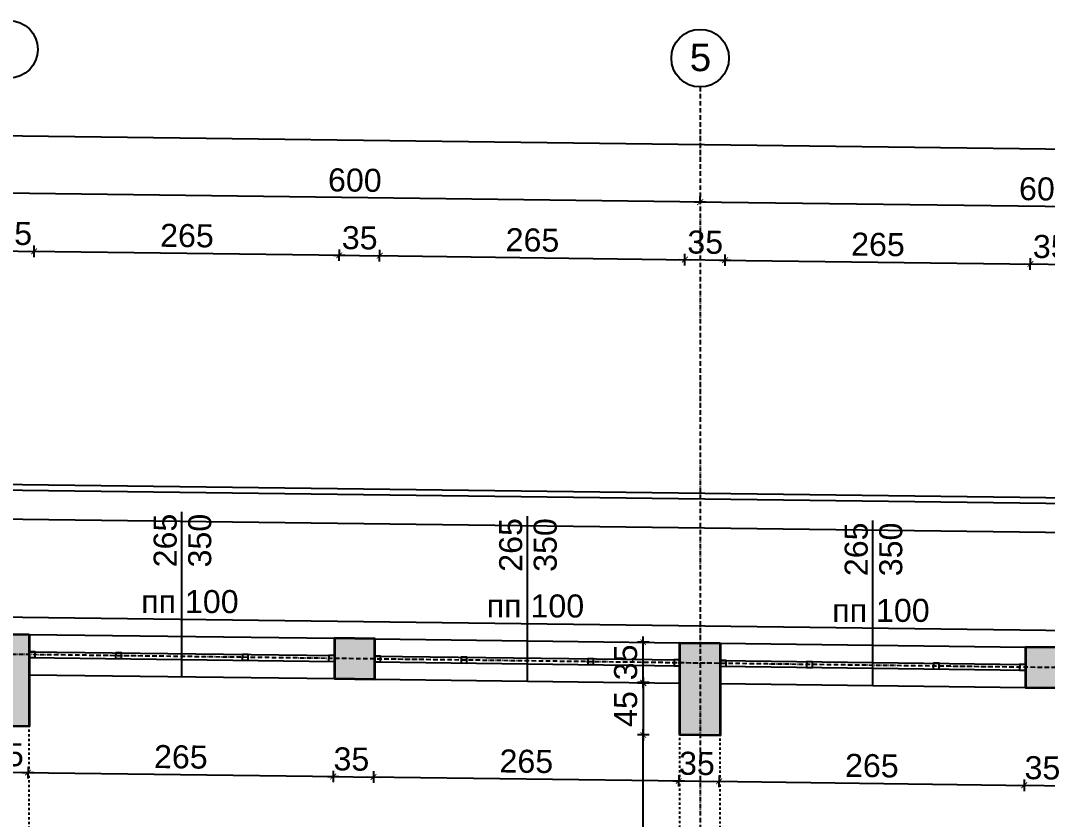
# Model space of a CAD drawing. Header units: inches. Extents: x -72385 to 39588, y -6525 to 66685.
# Drawn here: x -50175 to -49283, y 23940 to 24633 of the extents above; entities that cross this region are included whole.
import ezdxf

# ---------------------------------------------------------------- set-up
doc = ezdxf.new("R2010")
doc.units = ezdxf.units.IN
doc.header["$MEASUREMENT"] = 0
doc.linetypes.add('DashDot', pattern=[0.6, 0.4, -0.1, 0, -0.1])
doc.linetypes.add('Hidden', pattern=[0.4, 0.2, -0.2])
for name, color, linetype, lineweight in [('Изгледни линии', 253, 'Continuous', 25), ('Надписи коти външни', 252, 'Continuous', 25), ('Надписи коти вътрешни', 252, 'Continuous', 25), ('Надписи Оси', 252, 'Continuous', 25), ('Надписи прозорци', 252, 'Continuous', 25), ('Оси', 252, 'DashDot', 25), ('Прозорци', 251, 'Continuous', 25), ('Пунктир', 253, 'Hidden', 25), ('Разрезни линии', 7, 'Continuous', 35), ('Щрих стени', 254, 'Continuous', 25)]:
    doc.layers.add(name, color=color, linetype=linetype, lineweight=lineweight)
doc.styles.add('Arial Regular', font='arial.ttf')
doc.styles.get("Standard").update_dxf_attribs({"font": 'arial.ttf'})
doc.dimstyles.new('Annotative', dxfattribs={"dimscale": 0, "dimtxt": 20, "dimasz": 5, "dimexe": 5, "dimexo": 5, "dimgap": 5, "dimtad": 1, "dimdec": 0, "dimzin": 0, "dimdsep": 46, "dimtxsty": 'Standard', "dimblk": 'ARCHTICK', "dimcen": 5, "dimdle": 5, "dimadec": 0, "dimazin": 0, "dimtfac": 1, "dimtdec": 0, "dimtofl": 0, "dimtmove": 0, "dimatfit": 3, "dimldrblk": 'ARCHTICK', "dimfxl": 5, "dimfxlon": 1, "dimtolj": 1, "dimtzin": 0, "dimarcsym": 1})

# ---------------------------------------------------------------- blocks, each defined once
blk = doc.blocks.new('_ArchTick')
at = {"color": 0, "linetype": 'ByBlock', "const_width": 0.15}
blk.add_lwpolyline([(-0.5, -0.5), (0.5, 0.5)], dxfattribs=at)
blk = doc.blocks.new('*D2721')
at = {"layer": 'Defpoints', "color": 0, "ltscale": 50, "transparency": 16777216}
for p in [(-50202.34, 24065.56), (-50167.34, 24065.12), (-50168.42, 23980.21)]:
    blk.add_point(p, dxfattribs=at)
at = {"layer": 'Надписи коти вътрешни', "color": 0, "lineweight": -2, "ltscale": 50, "transparency": 16777216}
for p, q in [((-50203.35, 23985.65), (-50203.48, 23975.65)), ((-50208.42, 23980.72), (-50163.42, 23980.14)), ((-50168.35, 23985.21), (-50168.48, 23975.21))]:
    blk.add_line(p, q, dxfattribs=at)
at = {"layer": 'Надписи коти вътрешни', "color": 0, "lineweight": -2, "ltscale": 50, "transparency": 16777216, "xscale": 5, "yscale": 5, "zscale": 5}
for p, rotation in [((-50203.42, 23980.65), 179.2706286525581), ((-50168.42, 23980.21), 359.2706286525582)]:
    blk.add_blockref('_ArchTick', p, dxfattribs=dict(at, rotation=rotation))
at = {"layer": 'Надписи коти вътрешни', "color": 0, "ltscale": 50, "transparency": 16777216, "insert": (-50187.62, 23995.67), "char_height": 20, "attachment_point": 5, "rotation": 359.27063}
blk.add_mtext('\\A1;35', dxfattribs=at)
blk = doc.blocks.new('*D2722')
at = {"layer": 'Defpoints', "color": 0, "ltscale": 50, "transparency": 16777216}
for p in [(-50167.34, 24065.12), (-49902.34, 24061.74), (-49903.42, 23976.83)]:
    blk.add_point(p, dxfattribs=at)
at = {"layer": 'Надписи коти вътрешни', "color": 0, "lineweight": -2, "ltscale": 50, "transparency": 16777216}
for p, q in [((-50173.42, 23980.27), (-49898.42, 23976.77)), ((-50168.35, 23985.21), (-50168.48, 23975.21)), ((-49903.35, 23981.83), (-49903.48, 23971.83))]:
    blk.add_line(p, q, dxfattribs=at)
at = {"layer": 'Надписи коти вътрешни', "color": 0, "lineweight": -2, "ltscale": 50, "transparency": 16777216, "xscale": 5, "yscale": 5, "zscale": 5}
for p, rotation in [((-50168.42, 23980.21), 179.270628652547), ((-49903.42, 23976.83), 359.270628652547)]:
    blk.add_blockref('_ArchTick', p, dxfattribs=dict(at, rotation=rotation))
at = {"layer": 'Надписи коти вътрешни', "color": 0, "ltscale": 50, "transparency": 16777216, "insert": (-50035.72, 23993.73), "char_height": 20, "attachment_point": 5, "rotation": 359.27063}
blk.add_mtext('\\A1;265', dxfattribs=at)
blk = doc.blocks.new('*D2723')
at = {"layer": 'Defpoints', "color": 0, "ltscale": 50, "transparency": 16777216}
for p in [(-49902.34, 24061.74), (-49867.34, 24061.3), (-49868.42, 23976.39)]:
    blk.add_point(p, dxfattribs=at)
at = {"layer": 'Надписи коти вътрешни', "color": 0, "lineweight": -2, "ltscale": 50, "transparency": 16777216}
for p, q in [((-49908.42, 23976.9), (-49863.42, 23976.32)), ((-49903.35, 23981.83), (-49903.48, 23971.83)), ((-49868.35, 23981.39), (-49868.48, 23971.39))]:
    blk.add_line(p, q, dxfattribs=at)
at = {"layer": 'Надписи коти вътрешни', "color": 0, "lineweight": -2, "ltscale": 50, "transparency": 16777216, "xscale": 5, "yscale": 5, "zscale": 5}
for p, rotation in [((-49903.42, 23976.83), 179.2706286525581), ((-49868.42, 23976.39), 359.2706286525582)]:
    blk.add_blockref('_ArchTick', p, dxfattribs=dict(at, rotation=rotation))
at = {"layer": 'Надписи коти вътрешни', "color": 0, "ltscale": 50, "transparency": 16777216, "insert": (-49887.62, 23991.85), "char_height": 20, "attachment_point": 5, "rotation": 359.27063}
blk.add_mtext('\\A1;35', dxfattribs=at)
blk = doc.blocks.new('*D2724')
at = {"layer": 'Defpoints', "color": 0, "ltscale": 50, "transparency": 16777216}
for p in [(-49867.34, 24061.3), (-49602.34, 24057.92), (-49603.42, 23973.01)]:
    blk.add_point(p, dxfattribs=at)
at = {"layer": 'Надписи коти вътрешни', "color": 0, "lineweight": -2, "ltscale": 50, "transparency": 16777216}
for p, q in [((-49868.35, 23981.39), (-49868.48, 23971.39)), ((-49603.35, 23978.01), (-49603.48, 23968.01)), ((-49873.42, 23976.45), (-49598.42, 23972.95))]:
    blk.add_line(p, q, dxfattribs=at)
at = {"layer": 'Надписи коти вътрешни', "color": 0, "lineweight": -2, "ltscale": 50, "transparency": 16777216, "xscale": 5, "yscale": 5, "zscale": 5}
for p, rotation in [((-49868.42, 23976.39), 179.270628652547), ((-49603.42, 23973.01), 359.270628652547)]:
    blk.add_blockref('_ArchTick', p, dxfattribs=dict(at, rotation=rotation))
at = {"layer": 'Надписи коти вътрешни', "color": 0, "ltscale": 50, "transparency": 16777216, "insert": (-49735.72, 23989.91), "char_height": 20, "attachment_point": 5, "rotation": 359.27063}
blk.add_mtext('\\A1;265', dxfattribs=at)
blk = doc.blocks.new('*D2725')
at = {"layer": 'Defpoints', "color": 0, "ltscale": 50, "transparency": 16777216}
for p in [(-49602.34, 24057.92), (-49567.34, 24057.48), (-49568.42, 23972.57)]:
    blk.add_point(p, dxfattribs=at)
at = {"layer": 'Надписи коти вътрешни', "color": 0, "lineweight": -2, "ltscale": 50, "transparency": 16777216}
for p, q in [((-49603.35, 23978.01), (-49603.48, 23968.01)), ((-49568.35, 23977.57), (-49568.48, 23967.57)), ((-49608.42, 23973.08), (-49563.42, 23972.5))]:
    blk.add_line(p, q, dxfattribs=at)
at = {"layer": 'Надписи коти вътрешни', "color": 0, "lineweight": -2, "ltscale": 50, "transparency": 16777216, "xscale": 5, "yscale": 5, "zscale": 5}
for p, rotation in [((-49603.42, 23973.01), 179.2706286525581), ((-49568.42, 23972.57), 359.2706286525582)]:
    blk.add_blockref('_ArchTick', p, dxfattribs=dict(at, rotation=rotation))
at = {"layer": 'Надписи коти вътрешни', "color": 0, "ltscale": 50, "transparency": 16777216, "insert": (-49587.62, 23988.03), "char_height": 20, "attachment_point": 5, "rotation": 359.27063}
blk.add_mtext('\\A1;35', dxfattribs=at)
blk = doc.blocks.new('*D2726')
at = {"layer": 'Defpoints', "color": 0, "ltscale": 50, "transparency": 16777216}
for p in [(-49567.34, 24057.48), (-49302.34, 24054.1), (-49303.42, 23969.19)]:
    blk.add_point(p, dxfattribs=at)
at = {"layer": 'Надписи коти вътрешни', "color": 0, "lineweight": -2, "ltscale": 50, "transparency": 16777216}
for p, q in [((-49568.35, 23977.57), (-49568.48, 23967.57)), ((-49573.42, 23972.63), (-49298.42, 23969.13)), ((-49303.35, 23974.19), (-49303.48, 23964.19))]:
    blk.add_line(p, q, dxfattribs=at)
at = {"layer": 'Надписи коти вътрешни', "color": 0, "lineweight": -2, "ltscale": 50, "transparency": 16777216, "xscale": 5, "yscale": 5, "zscale": 5}
for p, rotation in [((-49568.42, 23972.57), 179.270628652547), ((-49303.42, 23969.19), 359.270628652547)]:
    blk.add_blockref('_ArchTick', p, dxfattribs=dict(at, rotation=rotation))
at = {"layer": 'Надписи коти вътрешни', "color": 0, "ltscale": 50, "transparency": 16777216, "insert": (-49435.72, 23986.09), "char_height": 20, "attachment_point": 5, "rotation": 359.27063}
blk.add_mtext('\\A1;265', dxfattribs=at)
blk = doc.blocks.new('*D2727')
at = {"layer": 'Defpoints', "color": 0, "ltscale": 50, "transparency": 16777216}
for p in [(-49302.34, 24054.1), (-49267.34, 24053.66), (-49268.42, 23968.75)]:
    blk.add_point(p, dxfattribs=at)
at = {"layer": 'Надписи коти вътрешни', "color": 0, "lineweight": -2, "ltscale": 50, "transparency": 16777216}
for p, q in [((-49308.42, 23969.26), (-49263.42, 23968.68)), ((-49303.35, 23974.19), (-49303.48, 23964.19)), ((-49268.35, 23973.75), (-49268.48, 23963.75))]:
    blk.add_line(p, q, dxfattribs=at)
at = {"layer": 'Надписи коти вътрешни', "color": 0, "lineweight": -2, "ltscale": 50, "transparency": 16777216, "xscale": 5, "yscale": 5, "zscale": 5}
for p, rotation in [((-49303.42, 23969.19), 179.2706286525581), ((-49268.42, 23968.75), 359.2706286525582)]:
    blk.add_blockref('_ArchTick', p, dxfattribs=dict(at, rotation=rotation))
at = {"layer": 'Надписи коти вътрешни', "color": 0, "ltscale": 50, "transparency": 16777216, "insert": (-49287.62, 23984.21), "char_height": 20, "attachment_point": 5, "rotation": 359.27063}
blk.add_mtext('\\A1;35', dxfattribs=at)
blk = doc.blocks.new('*D2741')
at = {"layer": 'Defpoints', "color": 0, "ltscale": 50, "transparency": 16777216}
for p in [(-49634.22, 24012.85), (-49597.24, 24012.85), (-49597.24, 23520.27)]:
    blk.add_point(p, dxfattribs=at)
at = {"layer": 'Надписи коти вътрешни', "color": 0, "lineweight": -2, "ltscale": 50, "transparency": 16777216}
for p, q in [((-49629.22, 24012.85), (-49639.22, 24012.85)), ((-49634.22, 23515.27), (-49634.22, 24017.85)), ((-49629.22, 23520.27), (-49639.22, 23520.27))]:
    blk.add_line(p, q, dxfattribs=at)
at = {"layer": 'Надписи коти вътрешни', "color": 0, "lineweight": -2, "ltscale": 50, "transparency": 16777216, "xscale": 5, "yscale": 5, "zscale": 5}
for p, rotation in [((-49634.22, 24012.85), 90), ((-49634.22, 23520.27), 270)]:
    blk.add_blockref('_ArchTick', p, dxfattribs=dict(at, rotation=rotation))
at = {"layer": 'Надписи коти вътрешни', "color": 0, "ltscale": 50, "transparency": 16777216, "insert": (-49649.44, 23766.56), "char_height": 20, "attachment_point": 5, "rotation": 90}
blk.add_mtext('\\A1;493', dxfattribs=at)
blk = doc.blocks.new('*D2742')
at = {"layer": 'Defpoints', "color": 0, "ltscale": 50, "transparency": 16777216}
for p in [(-49597.24, 24057.86), (-49634.22, 24012.85), (-49597.24, 24012.85)]:
    blk.add_point(p, dxfattribs=at)
at = {"layer": 'Надписи коти вътрешни', "color": 0, "lineweight": -2, "ltscale": 50, "transparency": 16777216}
for p, q in [((-49629.22, 24057.86), (-49639.22, 24057.86)), ((-49634.22, 24062.86), (-49634.22, 24007.85)), ((-49629.22, 24012.85), (-49639.22, 24012.85))]:
    blk.add_line(p, q, dxfattribs=at)
at = {"layer": 'Надписи коти вътрешни', "color": 0, "lineweight": -2, "ltscale": 50, "transparency": 16777216, "xscale": 5, "yscale": 5, "zscale": 5}
for p, rotation in [((-49634.22, 24057.86), 90), ((-49634.22, 24012.85), 270)]:
    blk.add_blockref('_ArchTick', p, dxfattribs=dict(at, rotation=rotation))
at = {"layer": 'Надписи коти вътрешни', "color": 0, "ltscale": 50, "transparency": 16777216, "insert": (-49649.39, 24035.36), "char_height": 20, "attachment_point": 5, "rotation": 90}
blk.add_mtext('\\A1;45', dxfattribs=at)
blk = doc.blocks.new('*D5690')
at = {"layer": 'Defpoints', "color": 0, "ltscale": 50, "transparency": 16777216}
for p in [(-50163.1, 24432.59), (-50202.34, 24100.56), (-50167.34, 24100.12)]:
    blk.add_point(p, dxfattribs=at)
at = {"layer": 'Надписи коти външни', "color": 0, "lineweight": -2, "ltscale": 50, "transparency": 16777216}
for p, q in [((-50203.1, 24433.1), (-50158.11, 24432.53)), ((-50198.17, 24428.04), (-50198.04, 24438.04)), ((-50163.17, 24427.59), (-50163.04, 24437.59))]:
    blk.add_line(p, q, dxfattribs=at)
at = {"layer": 'Надписи коти външни', "color": 0, "lineweight": -2, "ltscale": 50, "transparency": 16777216, "xscale": 5, "yscale": 5, "zscale": 5}
for p, rotation in [((-50198.1, 24433.04), 179.2706286525463), ((-50163.1, 24432.59), 359.2706286525462)]:
    blk.add_blockref('_ArchTick', p, dxfattribs=dict(at, rotation=rotation))
at = {"layer": 'Надписи коти външни', "color": 0, "ltscale": 50, "transparency": 16777216, "insert": (-50180.41, 24448.03), "char_height": 20, "attachment_point": 5, "rotation": 359.27063}
blk.add_mtext('\\A1;35', dxfattribs=at)
blk = doc.blocks.new('*D5691')
at = {"layer": 'Defpoints', "color": 0, "ltscale": 50, "transparency": 16777216}
for p in [(-49898.1, 24429.22), (-50167.34, 24100.12), (-49902.34, 24096.74)]:
    blk.add_point(p, dxfattribs=at)
at = {"layer": 'Надписи коти външни', "color": 0, "lineweight": -2, "ltscale": 50, "transparency": 16777216}
for p, q in [((-50168.1, 24432.66), (-49893.11, 24429.15)), ((-50163.17, 24427.59), (-50163.04, 24437.59)), ((-49898.17, 24424.22), (-49898.04, 24434.22))]:
    blk.add_line(p, q, dxfattribs=at)
at = {"layer": 'Надписи коти външни', "color": 0, "lineweight": -2, "ltscale": 50, "transparency": 16777216, "xscale": 5, "yscale": 5, "zscale": 5}
for p, rotation in [((-50163.1, 24432.59), 179.2706286525486), ((-49898.1, 24429.22), 359.2706286525486)]:
    blk.add_blockref('_ArchTick', p, dxfattribs=dict(at, rotation=rotation))
at = {"layer": 'Надписи коти външни', "color": 0, "ltscale": 50, "transparency": 16777216, "insert": (-50030.41, 24446.12), "char_height": 20, "attachment_point": 5, "rotation": 359.27063}
blk.add_mtext('\\A1;265', dxfattribs=at)
blk = doc.blocks.new('*D5692')
at = {"layer": 'Defpoints', "color": 0, "ltscale": 50, "transparency": 16777216}
for p in [(-49863.1, 24428.77), (-49902.34, 24096.74), (-49867.34, 24096.3)]:
    blk.add_point(p, dxfattribs=at)
at = {"layer": 'Надписи коти външни', "color": 0, "lineweight": -2, "ltscale": 50, "transparency": 16777216}
for p, q in [((-49898.17, 24424.22), (-49898.04, 24434.22)), ((-49863.17, 24423.77), (-49863.04, 24433.77)), ((-49903.1, 24429.28), (-49858.11, 24428.71))]:
    blk.add_line(p, q, dxfattribs=at)
at = {"layer": 'Надписи коти външни', "color": 0, "lineweight": -2, "ltscale": 50, "transparency": 16777216, "xscale": 5, "yscale": 5, "zscale": 5}
for p, rotation in [((-49898.1, 24429.22), 179.2706286525522), ((-49863.1, 24428.77), 359.2706286525522)]:
    blk.add_blockref('_ArchTick', p, dxfattribs=dict(at, rotation=rotation))
at = {"layer": 'Надписи коти външни', "color": 0, "ltscale": 50, "transparency": 16777216, "insert": (-49880.41, 24444.21), "char_height": 20, "attachment_point": 5, "rotation": 359.27063}
blk.add_mtext('\\A1;35', dxfattribs=at)
blk = doc.blocks.new('*D5701')
at = {"layer": 'Defpoints', "color": 0, "ltscale": 50, "transparency": 16777216}
for p in [(-49598.1, 24425.4), (-49867.34, 24096.3), (-49602.34, 24092.93)]:
    blk.add_point(p, dxfattribs=at)
at = {"layer": 'Надписи коти външни', "color": 0, "lineweight": -2, "ltscale": 50, "transparency": 16777216}
for p, q in [((-49863.17, 24423.77), (-49863.04, 24433.77)), ((-49868.1, 24428.84), (-49593.11, 24425.34)), ((-49598.17, 24420.4), (-49598.04, 24430.4))]:
    blk.add_line(p, q, dxfattribs=at)
at = {"layer": 'Надписи коти външни', "color": 0, "lineweight": -2, "ltscale": 50, "transparency": 16777216, "xscale": 5, "yscale": 5, "zscale": 5}
for p, rotation in [((-49863.1, 24428.77), 179.270628652547), ((-49598.1, 24425.4), 359.270628652547)]:
    blk.add_blockref('_ArchTick', p, dxfattribs=dict(at, rotation=rotation))
at = {"layer": 'Надписи коти външни', "color": 0, "ltscale": 50, "transparency": 16777216, "insert": (-49730.41, 24442.3), "char_height": 20, "attachment_point": 5, "rotation": 359.27063}
blk.add_mtext('\\A1;265', dxfattribs=at)
blk = doc.blocks.new('*D5702')
at = {"layer": 'Defpoints', "color": 0, "ltscale": 50, "transparency": 16777216}
for p in [(-49563.1, 24424.95), (-49602.34, 24092.93), (-49567.34, 24092.48)]:
    blk.add_point(p, dxfattribs=at)
at = {"layer": 'Надписи коти външни', "color": 0, "lineweight": -2, "ltscale": 50, "transparency": 16777216}
for p, q in [((-49603.1, 24425.46), (-49558.11, 24424.89)), ((-49598.17, 24420.4), (-49598.04, 24430.4)), ((-49563.17, 24419.95), (-49563.04, 24429.95))]:
    blk.add_line(p, q, dxfattribs=at)
at = {"layer": 'Надписи коти външни', "color": 0, "lineweight": -2, "ltscale": 50, "transparency": 16777216, "xscale": 5, "yscale": 5, "zscale": 5}
for p, rotation in [((-49598.1, 24425.4), 179.2706286525284), ((-49563.1, 24424.95), 359.2706286525284)]:
    blk.add_blockref('_ArchTick', p, dxfattribs=dict(at, rotation=rotation))
at = {"layer": 'Надписи коти външни', "color": 0, "ltscale": 50, "transparency": 16777216, "insert": (-49580.41, 24440.39), "char_height": 20, "attachment_point": 5, "rotation": 359.27063}
blk.add_mtext('\\A1;35', dxfattribs=at)
blk = doc.blocks.new('*D5703')
at = {"layer": 'Defpoints', "color": 0, "ltscale": 50, "transparency": 16777216}
for p in [(-49298.1, 24421.58), (-49567.34, 24092.48), (-49302.34, 24089.11)]:
    blk.add_point(p, dxfattribs=at)
at = {"layer": 'Надписи коти външни', "color": 0, "lineweight": -2, "ltscale": 50, "transparency": 16777216}
for p, q in [((-49568.1, 24425.02), (-49293.11, 24421.52)), ((-49563.17, 24419.95), (-49563.04, 24429.95)), ((-49298.17, 24416.58), (-49298.04, 24426.58))]:
    blk.add_line(p, q, dxfattribs=at)
at = {"layer": 'Надписи коти външни', "color": 0, "lineweight": -2, "ltscale": 50, "transparency": 16777216, "xscale": 5, "yscale": 5, "zscale": 5}
for p, rotation in [((-49563.1, 24424.95), 179.2706286525486), ((-49298.1, 24421.58), 359.2706286525486)]:
    blk.add_blockref('_ArchTick', p, dxfattribs=dict(at, rotation=rotation))
at = {"layer": 'Надписи коти външни', "color": 0, "ltscale": 50, "transparency": 16777216, "insert": (-49430.41, 24438.48), "char_height": 20, "attachment_point": 5, "rotation": 359.27063}
blk.add_mtext('\\A1;265', dxfattribs=at)
blk = doc.blocks.new('*D5704')
at = {"layer": 'Defpoints', "color": 0, "ltscale": 50, "transparency": 16777216}
for p in [(-49263.1, 24421.13), (-49302.34, 24089.11), (-49267.34, 24088.66)]:
    blk.add_point(p, dxfattribs=at)
at = {"layer": 'Надписи коти външни', "color": 0, "lineweight": -2, "ltscale": 50, "transparency": 16777216}
for p, q in [((-49298.17, 24416.58), (-49298.04, 24426.58)), ((-49263.17, 24416.13), (-49263.04, 24426.13)), ((-49303.1, 24421.64), (-49258.11, 24421.07))]:
    blk.add_line(p, q, dxfattribs=at)
at = {"layer": 'Надписи коти външни', "color": 0, "lineweight": -2, "ltscale": 50, "transparency": 16777216, "xscale": 5, "yscale": 5, "zscale": 5}
for p, rotation in [((-49298.1, 24421.58), 179.2706286525403), ((-49263.1, 24421.13), 359.2706286525403)]:
    blk.add_blockref('_ArchTick', p, dxfattribs=dict(at, rotation=rotation))
at = {"layer": 'Надписи коти външни', "color": 0, "ltscale": 50, "transparency": 16777216, "insert": (-49280.41, 24436.57), "char_height": 20, "attachment_point": 5, "rotation": 359.27063}
blk.add_mtext('\\A1;35', dxfattribs=at)
blk = doc.blocks.new('*D5779')
at = {"layer": 'Defpoints', "color": 0, "ltscale": 50, "transparency": 16777216}
for p in [(-49584.84, 24475.23), (-49584.84, 24475.23), (-48984.84, 24467.6)]:
    blk.add_point(p, dxfattribs=at)
at = {"layer": 'Надписи коти външни', "color": 0, "lineweight": -2, "ltscale": 50, "transparency": 16777216}
for p, q in [((-49584.84, 24475.23), (-49584.77, 24480.23)), ((-48979.84, 24467.53), (-49589.84, 24475.3)), ((-48984.84, 24467.6), (-48984.77, 24472.6))]:
    blk.add_line(p, q, dxfattribs=at)
at = {"layer": 'Надписи коти външни', "color": 0, "lineweight": -2, "ltscale": 50, "transparency": 16777216, "xscale": 5, "yscale": 5, "zscale": 5}
for p, rotation in [((-49584.84, 24475.23), 179.2706286525473), ((-48984.84, 24467.6), 359.2706286525473)]:
    blk.add_blockref('_ArchTick', p, dxfattribs=dict(at, rotation=rotation))
at = {"layer": 'Надписи коти външни', "color": 0, "ltscale": 50, "transparency": 16777216, "insert": (-49284.64, 24486.62), "char_height": 20, "attachment_point": 5, "rotation": 359.27063}
blk.add_mtext('\\A1;600', dxfattribs=at)
blk = doc.blocks.new('*D5756')
at = {"layer": 'Defpoints', "color": 0, "ltscale": 50, "transparency": 16777216}
for p in [(-50184.84, 24482.87), (-50184.84, 24482.87), (-49584.84, 24475.23)]:
    blk.add_point(p, dxfattribs=at)
at = {"layer": 'Надписи коти външни', "color": 0, "lineweight": -2, "ltscale": 50, "transparency": 16777216}
for p, q in [((-50184.84, 24482.87), (-50184.77, 24487.87)), ((-49579.84, 24475.17), (-50189.84, 24482.94)), ((-49584.84, 24475.23), (-49584.77, 24480.23))]:
    blk.add_line(p, q, dxfattribs=at)
at = {"layer": 'Надписи коти външни', "color": 0, "lineweight": -2, "ltscale": 50, "transparency": 16777216, "xscale": 5, "yscale": 5, "zscale": 5}
for p, rotation in [((-50184.84, 24482.87), 179.2706286525466), ((-49584.84, 24475.23), 359.2706286525466)]:
    blk.add_blockref('_ArchTick', p, dxfattribs=dict(at, rotation=rotation))
at = {"layer": 'Надписи коти външни', "color": 0, "ltscale": 50, "transparency": 16777216, "insert": (-49884.64, 24494.26), "char_height": 20, "attachment_point": 5, "rotation": 359.27063}
blk.add_mtext('\\A1;600', dxfattribs=at)
blk = doc.blocks.new('*D5760')
at = {"layer": 'Defpoints', "color": 0, "ltscale": 50, "transparency": 16777216}
for p in [(-40216.83, 24405.98), (-52317.34, 24127.49), (-40222.34, 23973.51)]:
    blk.add_point(p, dxfattribs=at)
at = {"layer": 'Надписи коти външни', "color": 0, "lineweight": -2, "ltscale": 50, "transparency": 16777216}
for p, q in [((-52316.83, 24560.02), (-40211.83, 24405.91)), ((-52311.9, 24554.95), (-52311.77, 24564.95)), ((-40216.9, 24400.98), (-40216.77, 24410.98))]:
    blk.add_line(p, q, dxfattribs=at)
at = {"layer": 'Надписи коти външни', "color": 0, "lineweight": -2, "ltscale": 50, "transparency": 16777216, "xscale": 5, "yscale": 5, "zscale": 5}
for p, rotation in [((-52311.83, 24559.95), 179.2706286525472), ((-40216.83, 24405.98), 359.2706286525473)]:
    blk.add_blockref('_ArchTick', p, dxfattribs=dict(at, rotation=rotation))
at = {"layer": 'Надписи коти външни', "color": 0, "ltscale": 50, "transparency": 16777216, "insert": (-46264.14, 24498.18), "char_height": 20, "attachment_point": 5, "rotation": 359.27063}
blk.add_mtext('\\A1;12095', dxfattribs=at)
blk = doc.blocks.new('*D7311')
at = {"layer": 'Defpoints', "color": 0, "ltscale": 10, "transparency": 16777216}
for p in [(-49634.22, 24093.33), (-49597.24, 24093.33), (-49597.24, 24058.33)]:
    blk.add_point(p, dxfattribs=at)
at = {"layer": 'Надписи коти вътрешни', "color": 0, "lineweight": -2, "ltscale": 10, "transparency": 16777216}
for p, q in [((-49629.22, 24093.33), (-49639.22, 24093.33)), ((-49634.22, 24053.33), (-49634.22, 24098.33)), ((-49629.22, 24058.33), (-49639.22, 24058.33))]:
    blk.add_line(p, q, dxfattribs=at)
at = {"layer": 'Надписи коти вътрешни', "color": 0, "lineweight": -2, "ltscale": 10, "transparency": 16777216, "xscale": 5, "yscale": 5, "zscale": 5}
for p, rotation in [((-49634.22, 24093.33), 90), ((-49634.22, 24058.33), 270)]:
    blk.add_blockref('_ArchTick', p, dxfattribs=dict(at, rotation=rotation))
at = {"layer": 'Надписи коти вътрешни', "color": 0, "ltscale": 10, "transparency": 16777216, "insert": (-49649.44, 24075.83), "char_height": 20, "attachment_point": 5, "rotation": 90}
blk.add_mtext('\\A1;35', dxfattribs=at)

msp = doc.modelspace()

# ---------------------------------------------------------------- hatches: boundary and pattern name
at = {"layer": 'Щрих стени', "ltscale": 10}
h = msp.add_hatch(color=256, dxfattribs=at)
h.dxf.hatch_style = 1
h.paths.add_polyline_path([(-48667.34, 24081.02), (-48702.34, 24081.47), (-48702.34, 24046.47), (-48667.34, 24046.02)])
h.paths.add_polyline_path([(-48967.34, 24084.84), (-49002.34, 24085.29), (-49002.34, 24005.28), (-48967.34, 24004.84)])
h.paths.add_polyline_path([(-49267.34, 24088.66), (-49302.34, 24089.11), (-49302.34, 24054.1), (-49267.34, 24053.66)])
h.paths.add_polyline_path([(-49567.34, 24092.48), (-49602.34, 24092.93), (-49602.34, 24012.92), (-49567.34, 24012.47)])
h.paths.add_polyline_path([(-49867.34, 24096.3), (-49902.34, 24096.74), (-49902.34, 24061.74), (-49867.34, 24061.3)])
h.paths.add_polyline_path([(-50167.34, 24100.12), (-50202.34, 24100.56), (-50202.34, 24020.56), (-50167.34, 24020.11)])
h.paths.add_polyline_path([(-50467.34, 24103.94), (-50502.34, 24104.38), (-50502.34, 24069.38), (-50467.34, 24068.93)])

# ---------------------------------------------------------------- linework, layer by layer
at = {"layer": 'Изгледни линии', "ltscale": 50}
for p, q in [((-51397.34, 24245.79), (-46864.84, 24188.09)), ((-51392.34, 24240.72), (-46869.84, 24183.15)), ((-51367.34, 24215.4), (-46869.84, 24158.15)), ((-51382.34, 24130.59), (-46754.83, 24071.68)), ((-50167.34, 24100.12), (-49902.34, 24096.74)), ((-49867.34, 24096.3), (-49602.34, 24092.93)), ((-49567.34, 24092.48), (-49302.34, 24089.11)), ((-50167.34, 24065.12), (-49902.34, 24061.74)), ((-49867.34, 24061.3), (-49602.34, 24057.92)), ((-49567.34, 24057.48), (-49302.34, 24054.1))]:
    msp.add_line(p, q, dxfattribs=at)
at = {"layer": 'Надписи Оси', "ltscale": 50}
for centre in [(-50184.84, 24607.88), (-49584.84, 24600.24)]:
    msp.add_circle(centre, 25, dxfattribs=at)
at = {"layer": 'Надписи прозорци', "ltscale": 50}
for p, q in [((-50034.84, 24063.43), (-50034.84, 24206.58)), ((-49734.84, 24059.61), (-49734.84, 24202.76)), ((-49434.84, 24055.79), (-49434.84, 24198.94))]:
    msp.add_line(p, q, dxfattribs=at)
at = {"layer": 'Оси', "ltscale": 10}
for p, q in [((-49584.84, 24575.24), (-49584.84, 21775.02)), ((-39839.84, 23951.14), (-52799.84, 24116.13))]:
    msp.add_line(p, q, dxfattribs=at)
at = {"layer": 'Прозорци', "ltscale": 50}
for p, q in [((-50167.34, 24085.12), (-49902.34, 24081.74)), ((-50167.34, 24080.12), (-49902.34, 24076.74)), ((-49867.34, 24081.3), (-49602.34, 24077.92)), ((-49867.34, 24076.3), (-49602.34, 24072.92)), ((-49567.34, 24077.48), (-49302.34, 24074.11)), ((-49567.34, 24072.48), (-49302.34, 24069.1))]:
    msp.add_line(p, q, dxfattribs=at)
for points in [[(-50167.34, 24080.12), (-50162.34, 24080.05), (-50162.27, 24085.05), (-50167.27, 24085.12), (-50167.34, 24080.12)], [(-50092.35, 24079.16), (-50087.35, 24079.1), (-50087.29, 24084.1), (-50092.29, 24084.16), (-50092.35, 24079.16)], [(-49982.39, 24077.76), (-49977.39, 24077.7), (-49977.33, 24082.7), (-49982.32, 24082.76), (-49982.39, 24077.76)], [(-49907.4, 24076.81), (-49902.4, 24076.75), (-49902.34, 24081.75), (-49907.34, 24081.81), (-49907.4, 24076.81)], [(-49867.34, 24076.3), (-49862.34, 24076.23), (-49862.27, 24081.23), (-49867.27, 24081.3), (-49867.34, 24076.3)], [(-49792.35, 24075.34), (-49787.35, 24075.28), (-49787.29, 24080.28), (-49792.29, 24080.34), (-49792.35, 24075.34)], [(-49682.39, 24073.94), (-49677.39, 24073.88), (-49677.33, 24078.88), (-49682.32, 24078.94), (-49682.39, 24073.94)], [(-49607.4, 24072.99), (-49602.4, 24072.93), (-49602.34, 24077.93), (-49607.34, 24077.99), (-49607.4, 24072.99)], [(-49567.34, 24072.48), (-49562.34, 24072.41), (-49562.27, 24077.41), (-49567.27, 24077.48), (-49567.34, 24072.48)], [(-49492.35, 24071.52), (-49487.35, 24071.46), (-49487.29, 24076.46), (-49492.29, 24076.52), (-49492.35, 24071.52)], [(-49382.39, 24070.12), (-49377.39, 24070.06), (-49377.33, 24075.06), (-49382.32, 24075.12), (-49382.39, 24070.12)], [(-49307.4, 24069.17), (-49302.4, 24069.11), (-49302.34, 24074.11), (-49307.34, 24074.17), (-49307.4, 24069.17)]]:
    msp.add_lwpolyline(points, dxfattribs=at)
at = {"layer": 'Пунктир', "ltscale": 10}
for p, q in [((-50167.34, 23527.52), (-50167.34, 24020.11)), ((-49602.34, 23520.33), (-49602.34, 24012.92)), ((-49567.34, 23519.89), (-49567.34, 24012.47))]:
    msp.add_line(p, q, dxfattribs=at)
at = {"layer": 'Разрезни линии', "ltscale": 50}
for p, q in [((-50202.34, 24100.56), (-50167.34, 24100.12)), ((-50167.34, 24100.12), (-50167.34, 24020.11)), ((-49602.34, 24092.93), (-49567.34, 24092.48)), ((-49602.34, 24012.92), (-49602.34, 24092.93)), ((-49567.34, 24092.48), (-49567.34, 24012.47)), ((-50167.34, 24020.11), (-50202.34, 24020.56)), ((-49567.34, 24012.47), (-49602.34, 24012.92))]:
    msp.add_line(p, q, dxfattribs=at)
for points in [[(-49902.34, 24096.74), (-49902.34, 24061.74), (-49867.34, 24061.3), (-49867.34, 24096.3)], [(-49302.34, 24089.11), (-49302.34, 24054.1), (-49267.34, 24053.66), (-49267.34, 24088.66)]]:
    msp.add_lwpolyline(points, close=True, dxfattribs=at)

# ---------------------------------------------------------------- texts
at = {"layer": 'Надписи Оси', "ltscale": 100, "insert": (-49598.16, 24612.96), "char_height": 24, "width": 27.2128, "attachment_point": 1, "style": 'Arial Regular'}
msp.add_mtext('\\pxqc;5', dxfattribs=at)
at = {"layer": 'Надписи прозорци', "ltscale": 100, "char_height": 20, "width": 180.4891, "attachment_point": 1, "rotation": 90, "style": 'Arial Regular'}
for s, insert in [('265', (-50059.35, 24158.29)), ('350', (-50029.35, 24158.21)), ('265', (-49759.35, 24154.47)), ('350', (-49729.35, 24154.39)), ('265', (-49459.35, 24150.65)), ('350', (-49429.35, 24150.57))]:
    msp.add_mtext(s, dxfattribs=dict(at, insert=insert))
at = {"layer": 'Надписи прозорци', "ltscale": 100, "char_height": 20, "width": 180.4891, "attachment_point": 1, "style": 'Arial Regular'}
for insert in [(-50070.15, 24138.62), (-49770.15, 24134.8), (-49470.15, 24130.99)]:
    msp.add_mtext('пп 100', dxfattribs=dict(at, insert=insert))

# ---------------------------------------------------------------- dimensions: what is measured, and where the dimension line sits
at = {"layer": 'Надписи коти външни', "ltscale": 50}
dim = msp.add_aligned_dim(p1=(-52317.34, 24127.49), p2=(-40222.34, 23973.51), distance=432.5, text='12095', dimstyle='Annotative', override={"dimscale": 0, "dimtix": 0, "dimtofl": 0, "dimtmove": 0, "dimatfit": 3}, dxfattribs=at)
dim.commit()
dim.dimension.update_dxf_attribs({"geometry": '*D5760', "text_midpoint": (-46264.14, 24498.18)})
for p1, p2, distance, picture, middle in [((-49584.84, 24475.23), (-50184.84, 24482.87), 0, '*D5756', (-49884.64, 24494.26)), ((-48984.84, 24467.6), (-49584.84, 24475.23), 0, '*D5779', (-49284.64, 24486.62)), ((-50167.34, 24100.12), (-49902.34, 24096.74), 332.5, '*D5691', (-50030.41, 24446.12)), ((-49867.34, 24096.3), (-49602.34, 24092.93), 332.5, '*D5701', (-49730.41, 24442.3)), ((-49567.34, 24092.48), (-49302.34, 24089.11), 332.5, '*D5703', (-49430.41, 24438.48))]:
    dim = msp.add_aligned_dim(p1=p1, p2=p2, distance=distance, dimstyle='Annotative', override={"dimscale": 0, "dimtix": 0, "dimtofl": 0, "dimtmove": 0, "dimatfit": 3}, dxfattribs=at)
    dim.commit()
    dim.dimension.update_dxf_attribs({"geometry": picture, "text_midpoint": middle})
for base, p1, p2, picture, middle in [((-50163.1, 24432.59), (-50202.34, 24100.56), (-50167.34, 24100.12), '*D5690', (-50180.6, 24432.81)), ((-49863.1, 24428.77), (-49902.34, 24096.74), (-49867.34, 24096.3), '*D5692', (-49880.6, 24429)), ((-49563.1, 24424.95), (-49602.34, 24092.93), (-49567.34, 24092.48), '*D5702', (-49580.6, 24425.18)), ((-49263.1, 24421.13), (-49302.34, 24089.11), (-49267.34, 24088.66), '*D5704', (-49280.6, 24421.36))]:
    dim = msp.add_linear_dim(base=base, p1=p1, p2=p2, angle=359.27063, dimstyle='Annotative', override={"dimscale": 0, "dimtix": 0, "dimtofl": 0, "dimtmove": 0, "dimatfit": 3}, dxfattribs=at)
    dim.commit()
    dim.dimension.update_dxf_attribs({"geometry": picture, "text_midpoint": middle, "dimtype": 129})
at = {"layer": 'Надписи коти вътрешни', "ltscale": 10}
dim = msp.add_linear_dim(base=(-49634.22, 24093.33), p1=(-49597.24, 24058.33), p2=(-49597.24, 24093.33), angle=90, dimstyle='Annotative', override={"dimscale": 0, "dimtix": 0, "dimtofl": 0, "dimtmove": 0, "dimatfit": 3}, dxfattribs=at)
dim.commit()
dim.dimension.update_dxf_attribs({"geometry": '*D7311', "text_midpoint": (-49634.22, 24075.83), "dimtype": 129})
at = {"layer": 'Надписи коти вътрешни', "ltscale": 50}
for base, p1, p2, picture, middle in [((-50168.42, 23980.21), (-50202.34, 24065.56), (-50167.34, 24065.12), '*D2721', (-50187.81, 23980.45)), ((-49868.42, 23976.39), (-49902.34, 24061.74), (-49867.34, 24061.3), '*D2723', (-49887.81, 23976.63)), ((-49568.42, 23972.57), (-49602.34, 24057.92), (-49567.34, 24057.48), '*D2725', (-49587.81, 23972.81)), ((-49268.42, 23968.75), (-49302.34, 24054.1), (-49267.34, 24053.66), '*D2727', (-49287.81, 23969))]:
    dim = msp.add_linear_dim(base=base, p1=p1, p2=p2, angle=359.27063, dimstyle='Annotative', override={"dimscale": 0, "dimtix": 0, "dimtofl": 0, "dimtmove": 0, "dimatfit": 3}, dxfattribs=at)
    dim.commit()
    dim.dimension.update_dxf_attribs({"geometry": picture, "text_midpoint": middle, "dimtype": 129})
for p1, p2, picture, middle in [((-50167.34, 24065.12), (-49902.34, 24061.74), '*D2722', (-50035.72, 23993.73)), ((-49867.34, 24061.3), (-49602.34, 24057.92), '*D2724', (-49735.72, 23989.91)), ((-49567.34, 24057.48), (-49302.34, 24054.1), '*D2726', (-49435.72, 23986.09))]:
    dim = msp.add_aligned_dim(p1=p1, p2=p2, distance=-84.92, dimstyle='Annotative', override={"dimscale": 0, "dimtix": 0, "dimtofl": 0, "dimtmove": 0, "dimatfit": 3}, dxfattribs=at)
    dim.commit()
    dim.dimension.update_dxf_attribs({"geometry": picture, "text_midpoint": middle})
for p1, picture, middle in [((-49597.24, 24057.86), '*D2742', (-49649.39, 24035.36)), ((-49597.24, 23520.27), '*D2741', (-49649.44, 23766.56))]:
    dim = msp.add_linear_dim(base=(-49634.22, 24012.85), p1=p1, p2=(-49597.24, 24012.85), angle=90, dimstyle='Annotative', override={"dimscale": 0, "dimtix": 0, "dimtofl": 0, "dimtmove": 0, "dimatfit": 3}, dxfattribs=at)
    dim.commit()
    dim.dimension.update_dxf_attribs({"geometry": picture, "text_midpoint": middle})

doc.saveas('drawing.dxf')
